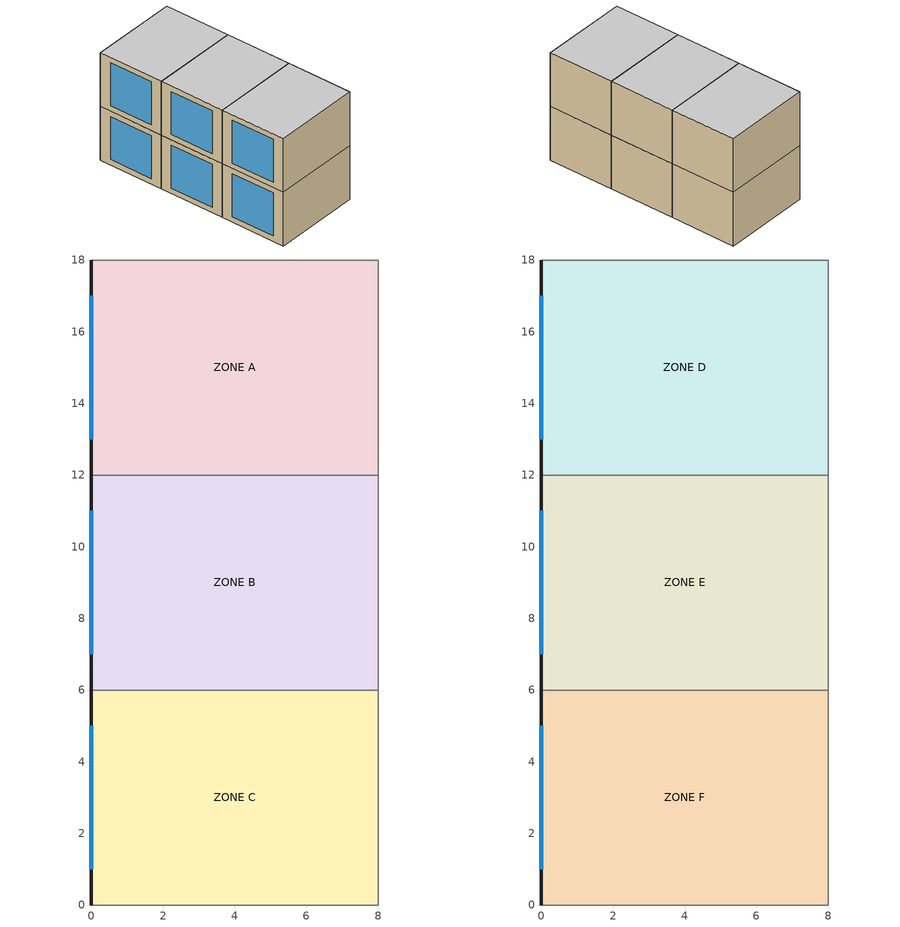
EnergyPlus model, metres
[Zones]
ZONE A
 floor adiabatic (ExtWall): 0,18 8,18 8,12 0,12 z0
 wall outside (ExtWall): 0,18 0,12 z0:5
 wall adiabatic (ExtWall): 8,12 8,18 0,18 z0:5
 wall adiabatic (ComWall): 0,12 8,12 z0:5
 window (IDEAL WINDOW): 0,17 0,13 z0.5:4.5
 ceiling adiabatic (ComWall): 0,18 0,12 8,12 8,18 z5
ZONE B
 floor adiabatic (ExtWall): 0,12 8,12 8,6 0,6 z0
 wall outside (ExtWall): 0,12 0,6 z0:5
 wall adiabatic (ExtWall): 8,6 8,12 z0:5
 wall adiabatic (ComWall): 8,12 0,12 / 0,6 8,6 z0:5
 window (IDEAL WINDOW): 0,11 0,7 z0.5:4.5
 ceiling adiabatic (ComWall): 0,12 0,6 8,6 8,12 z5
ZONE C
 floor adiabatic (ExtWall): 0,6 8,6 8,0 0,0 z0
 wall outside (ExtWall): 0,6 0,0 z0:5
 wall adiabatic (ExtWall): 0,0 8,0 8,6 z0:5
 wall adiabatic (ComWall): 8,6 0,6 z0:5
 window (IDEAL WINDOW): 0,5 0,1 z0.5:4.5
 ceiling adiabatic (ComWall): 0,6 0,0 8,0 8,6 z5
ZONE D
 floor adiabatic (ComWall): 0,18 8,18 8,12 0,12 z5
 wall outside (ExtWall): 0,18 0,12 z5:10
 wall adiabatic (ExtWall): 8,12 8,18 0,18 z5:10
 wall adiabatic (ComWall): 0,12 8,12 z5:10
 window (IDEAL WINDOW): 0,17 0,13 z5.5:9.5
 ceiling adiabatic (ExtWall): 0,18 0,12 8,12 8,18 z10
ZONE E
 floor adiabatic (ComWall): 0,12 8,12 8,6 0,6 z5
 wall outside (ExtWall): 0,12 0,6 z5:10
 wall adiabatic (ExtWall): 8,6 8,12 z5:10
 wall adiabatic (ComWall): 8,12 0,12 / 0,6 8,6 z5:10
 window (IDEAL WINDOW): 0,11 0,7 z5.5:9.5
 ceiling adiabatic (ExtWall): 0,12 0,6 8,6 8,12 z10
ZONE F
 floor adiabatic (ComWall): 0,6 8,6 8,0 0,0 z5
 wall outside (ExtWall): 0,6 0,0 z5:10
 wall adiabatic (ExtWall): 0,0 8,0 8,6 z5:10
 wall adiabatic (ComWall): 8,6 0,6 z5:10
 window (IDEAL WINDOW): 0,5 0,1 z5.5:9.5
 ceiling adiabatic (ExtWall): 0,6 0,0 8,0 8,6 z10
[Building]
BESTEST Case MZ350b: North Axis {deg}=0; Terrain=Country; Loads Convergence Tolerance Value=0.04; Temperature Convergence Tolerance Value {deltaC}=0.004; Solar Distribution=FullInteriorAndExterior; Minimum Number of Warmup Days=6
[Site:HeightVariation]
Wind Speed Profile Exponent=0.22; Wind Speed Profile Boundary Layer Thickness {m}=370; Air Temperature Gradient Coefficient {K/m}=0
[Site:Location]
Artificial Conditions: Latitude {deg}=25.8; Longitude {deg}=-80.3; Time Zone {hr}=-5; Elevation {m}=2
[Site:GroundReflectance]
0, 0, 0, 0, 0, 0, 0, 0, 0, 0, 0, 0
[Material:NoMass] Roughness=VerySmooth; Thermal Resistance {m2-K/W}=500000; Thermal Absorptance=0.000001
Name | Solar Absorptance | Visible Absorptance
Wall-ExteriorLayer | 0.000001 | 0.000001
Wall-InteriorLayer | 1 | 1
[Construction]
ComWALL: Wall-InteriorLayer, Wall-InteriorLayer
ExtWall: Wall-ExteriorLayer, Wall-InteriorLayer
IDEAL WINDOW: IDEAL GLASS
[WindowMaterial:Glazing]
IDEAL GLASS: Optical Data Type=SpectralAverage; Thickness {m}=0.003175; Solar Transmittance at Normal Incidence=1; Front Side Solar Reflectance at Normal Incidence=1e-09; Back Side Solar Reflectance at Normal Incidence=1e-09; Visible Transmittance at Normal Incidence=1; Front Side Visible Reflectance at Normal Incidence=1e-09; Back Side Visible Reflectance at Normal Incidence=1e-09; Infrared Transmittance at Normal Incidence=0; Front Side Infrared Hemispherical Emissivity=1e-09; Back Side Infrared Hemispherical Emissivity=1e-09; Conductivity {W/m-K}=1e-09
[Zone] Type=1; Multiplier=1; Ceiling Height {m}=5; Volume {m3}=240
ZONE A; ZONE B; ZONE C; ZONE D; ZONE E; ZONE F
[Shading:Fin]
Zone C Window Fin: Window or Door=ZONE C SUBSURFACE WEST WINDOW; Left Extension from Window/Door {m}=0; Left Distance Above Top of Window {m}=19.5; Left Distance Below Bottom of Window {m}=0.5; Left Tilt Angle from Window/Door {deg}=90; Left Depth {m}=24; Right Extension from Window/Door {m}=0; Right Distance Above Top of Window {m}=0; Right Distance Below Bottom of Window {m}=0.001; Right Tilt Angle from Window/Door {deg}=90; Right Depth {m}=0.001
[OtherEquipment] Schedule=Sch 1; Design Level Calculation Method=EquipmentLevel; Design Level {W}=0; Fraction Latent=0; Fraction Radiant=0; Fraction Lost=0
Name | Zone or ZoneList
ZONE A OthEq 1 | ZONE A
ZONE B OthEq 1 | ZONE B
ZONE C OthEq 1 | ZONE C
ZONE D OthEq 1 | ZONE D
ZONE E OthEq 1 | ZONE E
ZONE F OthEq 1 | ZONE F
[ThermostatSetpoint:SingleCooling]
All Zones Single Cooling SP Control: Setpoint Temperature Schedule=COMPACT HVAC-ALWAYS 20
[ZoneControl:Thermostat] Control Type Schedule=COMPACT HVAC-ALWAYS 2; Control 1=All Zones Single Cooling SP Control
Name | Zone or ZoneList
Zone A Thermostat | Zone A
Zone B Thermostat | Zone B
Zone C Thermostat | Zone C
Zone D Thermostat | Zone D
Zone E Thermostat | Zone E
Zone F Thermostat | Zone F
[Zone equipment]
Zone A: Zone A Purchased Air
Zone B: Zone B Purchased Air
Zone C: Zone C Purchased Air
Zone D: Zone D Purchased Air
Zone E: Zone E Purchased Air
Zone F: Zone F Purchased Air
[ZoneHVAC:IdealLoadsAirSystem] Maximum Heating Supply Air Temperature {C}=50; Minimum Cooling Supply Air Temperature {C}=13; Maximum Heating Supply Air Humidity Ratio {kgWater/kgDryAir}=0.015; Minimum Cooling Supply Air Humidity Ratio {kgWater/kgDryAir}=0.01; Heating Limit=NoLimit; Cooling Limit=NoLimit; Dehumidification Control Type=ConstantSupplyHumidityRatio; Humidification Control Type=ConstantSupplyHumidityRatio
Zone A Purchased Air; Zone B Purchased Air; Zone C Purchased Air; Zone D Purchased Air; Zone E Purchased Air; Zone F Purchased Air
[Schedule:Day:Hourly]
Day Sch 1: 1, 1, 1, 1, 1, 1, 1, 1, 1, 1, 1, 1, 1, 1, 1, 1, 1, 1, 1, 1, 1, 1, 1, 1
[Schedule:Week:Daily]
Week Sch 1: Day Sch 1, Day Sch 1, Day Sch 1, Day Sch 1, Day Sch 1, Day Sch 1, Day Sch 1, Day Sch 1, Day Sch 1, Day Sch 1, Day Sch 1, Day Sch 1
[Schedule:Year]
Sch 1: Week Sch 1, 1, 1, 12, 31
[Schedule:Compact]
COMPACT HVAC-ALWAYS 2: Through: 12/31, For: AllDays, Until: 24:00, 2
COMPACT HVAC-ALWAYS 20: Through: 12/31, For: AllDays, Until: 24:00, 20
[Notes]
Multi-Zone BESTEST Case MZ350b.idf
Basic file description: 2-story, 6-Zone Base Case Building with Windows on West.
Author:   R. H. Henninger,  GARD Analytics, Inc.
Date:     March 15, 2005
Run:      Annual run with weather file MZ340TM2.epw
Building: 6-Zone building suspended in air
Non-conductive walls and ideal windows.
Internal heat transfer surfaces separating zones
All zones - 20C constant temp
Large shade fin attached to Zone C exterior wall
Internal: No internal loads
System:   All zones, heat always off;  cooling on if Tspace > 20C
Plant:    None.
Modified: Sept 7, 2005 -- New spec dated August 2005 required change in zone dimensions for Case MZ350
ALSO the external shade surface was heightened from 12m to 18
ALSO there is a new MZ340.TM2 weather file dated 9/7/05 to be used with this case
Sept 12, 2006 -- Revised zone dimensions and shade surface dimensions per new spec dated August 2006
Material layer names follow:
